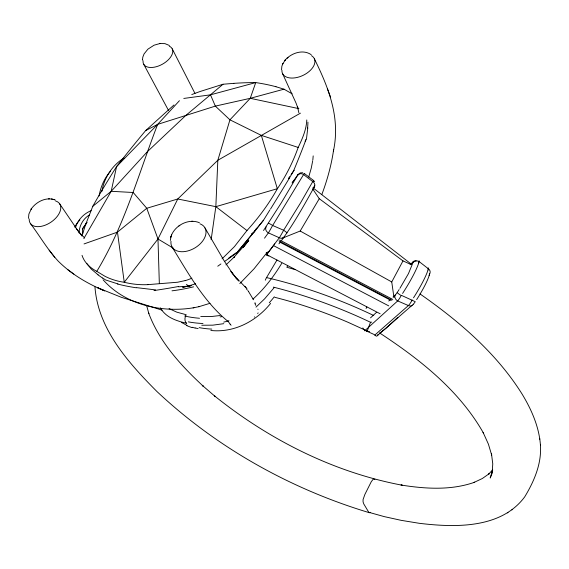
<?xml version="1.0" encoding="UTF-8"?>
<svg xmlns="http://www.w3.org/2000/svg" width="569" height="569" viewBox="0 0 569 569"><rect width="100%" height="100%" fill="white"/><g stroke="black" fill="none" stroke-linecap="round" stroke-linejoin="round"><path stroke-width="0.85" d="M170.337 240.459L171.034 236.355L170.672 237.728M211.149 239.698L215.843 206.661L217.827 160.273L229.94 119.824L250.26 98.309L255.737 82.583L210.494 94.838L183.787 98.437M306.783 119.945C306.392 129.696 302.352 138.779 298.17 147.435A279.479 216.17 5.5 0 1 277.366 188.73A279.692 231.583 1.6 0 1 246.96 230.545L234.421 246.633L222.066 258.81M79.006 232.92C79.319 225.609 83.223 218.475 89.66 214.826M142.52 59.766L142.805 57.142L144.064 53.92L147.904 49.162L154.064 45.2L159.974 43.529M312.843 159.932L313.185 155.899M314.6 186.383C304.436 204.684 294.137 223.297 281.691 240.239M307.786 127.947L306.478 138.872L305.112 141.126M333.349 151.347C340.639 118.16 328.825 88.088 314.422 58.913M312.708 160.75L311.243 168.218L308.69 177.059M333.662 149.498C331.45 164.918 327.289 180.003 321.819 194.577M99.091 195.971C100.5 187.564 103.835 179.406 109.255 172.784M101.901 191.348C104.155 177.763 112.249 165.23 124.056 158.018M224.456 261.541L236.59 253.049L263.497 220.231L269.891 209.904M304.095 173.794L304.266 173.453L313.569 180.487L313.206 181.077M83.835 238.546L111.19 191.298L116.567 166.632A316.663 52.32 -46.3 0 1 145.628 130.607L173.986 104.959M419.054 261.591L418.67 262.963M81.886 236.043L85.613 224.577L92.761 206.341A318.192 70.492 -50.8 0 1 116.553 166.646L157.641 124.376L179.434 100.706M170.92 236.725L171.511 235.011L171.354 235.424C175.529 225.047 188.773 218.268 199.392 222.699M429.104 275.474L429.46 274.208A3.94 0.647 -56.7 0 0 429.339 273.81M427.966 270.019L428.35 268.746A7.674 0.64 -54.7 0 0 428.016 268.312M266.235 255.061L267.053 253.504M292.132 93.828L284.009 89.184L250.26 98.309L215.338 106.111L157.641 124.376C138.544 173.865 124.519 225.644 96.794 271.349L104.767 276.178A116.425 83.252 -66.8 0 0 124.255 282.26A116.716 94.682 -64 0 0 147.99 284.642M371.813 322.146L370.511 322.274L367.19 331.044A5.462 0.768 -64.1 0 1 366.486 330.987M282.53 64.269L282.942 63.444L281.875 66.224L281.534 69.688M377.702 335.312L411.942 305.411M492.036 473.479L490.201 478.031L492.662 469.916L492.135 472.988L492.768 463.877L491.495 453.827L491.673 455.072L488.408 444.133L483.109 432.433L483.622 433.372C459.588 390.683 420.007 359.423 379.651 332.979M282.658 64.02L285.446 59.773L284.77 60.556M246.967 230.545L215.843 206.661L177.756 198.994L146.766 208.275L117.47 232.131L124.255 282.252L157.976 238.994L177.756 198.994L217.827 160.273L300.439 113.16M312.751 181.589L300.51 202.948L283.632 230.253A8.848 0.477 -61.7 0 1 279.329 237.757L266.761 254.286L267.565 255.204M393.983 297.651L391.749 281.954L402.987 260.894L319.273 198.702L312.694 188.936M366.073 308.469L366.877 306.976M292.971 181.66L298.021 174.591L281.306 202.82L263.525 230.509M287.686 265.808L286.826 267.274A225.587 95.699 23.3 0 1 294.927 269.557M282.146 238.255L300.19 231.028L319.273 198.702M265.303 280.225A5.569 1.593 -68.5 0 1 266.562 277.572L276.961 260.047M288.938 178.73L294.059 170.238L291.1 174.569M256.576 228.176L254.293 231.896L236.59 253.049M281.79 263.248C273.838 276.363 264.471 288.753 253.027 299.031M399.907 288.334L408.457 273.639L412.98 262.622A3.947 0.583 -56.8 0 0 412.347 262.586M413.514 297.815L413.606 297.672A38.379 6.124 -56.9 0 0 428.052 269.919M399.111 289.578L398.307 290.816M402.575 293.455L402.923 292.921A39.119 5.882 -57 0 0 418.798 262.8M397.987 291.307L397.176 292.53A3.983 0.597 -57 0 1 395.171 295.069L393.008 297.075M401.358 295.318L415.256 301.698A3.962 0.661 -56.9 0 1 413.122 304.365M274.742 243.902L266.377 255.061M288.632 178.189L289.621 176.739M297.736 175.188L297.786 175.124A4.339 3.713 31 0 1 303.369 174.42L312.751 181.589A4.339 3.677 29.8 0 1 314.316 187.002M82.384 229.051L86.915 222.515L82.384 229.051L82.797 233.34M292.068 182.941L293.881 180.373M312.751 181.589L313.555 180.501M264.528 238.176L268.781 232.273A8.905 0.384 -61.8 0 0 271.996 226.583L304.244 173.46M313.135 188.197L314.579 186.348M273.54 245.63L388.748 305.887M266.697 254.663L380.113 313.754M247.92 241.306L248.781 240.175L243.219 247.337L248.61 240.701L233.951 257.323L234.485 256.775L225.957 264.912M267.48 251.989L254.051 268.796L239.798 283.604M278.945 243.824L280.766 241.441M274.372 287.388L264.706 298.746L255.979 307.153M263.497 220.231L254.293 231.896L251.441 233.916M284.898 60.406C290.965 53.152 302.829 48.898 311.186 54.674M109.917 171.987L110.599 171.212M270.609 303.405C256.32 321.193 234.101 333 210.843 330.468M397.88 317.346L386.109 328.235L379.815 333.057M92.761 206.341L111.19 191.298L147.364 151.681L185.835 115.429L223.048 84.24L233.866 83.351M492.185 470.371L488.664 474.119L489.71 473.337L482.327 478.522L473.6 482.626L474.667 482.228C451.053 490.57 425.349 488.892 401.024 485.03L402.404 485.257C333.398 472.284 268.853 439.545 214.328 395.74L215.381 396.65L202.258 385.348L203.467 386.394C180.85 365.533 159.249 341.805 148.431 312.495L148.85 313.647L146.603 305.432M410.157 264.67L412.347 262.579A4.296 3.784 46.7 0 1 416.202 260.901M388.748 301.022L390.867 299.059M370.519 317.858L376.408 312.424M257.622 313.434L258.184 312.929M413.115 304.379A4.367 3.499 45.2 0 1 408.421 305.532L375.007 334.899L365.127 330.418A5.349 0.647 -64.8 0 1 364.58 330.297M236.725 252.359L228.731 258.056M370.639 512.335L369.558 512.761C291.428 489.312 218.098 448.514 158.346 392.83L157.037 391.621C128.608 363.05 97.968 329.095 94.959 286.904M374.893 479.397L373.371 479.013L371.315 481.637L364.907 494.383L363.072 499.561L363.065 501.851L363.762 503.921L368.783 512.299L384.196 516.602L401.188 520.343L419.268 523.302C454.695 527.584 500.912 528.9 524.675 496.908C534.106 481.381 541.837 463.507 540.408 444.944M178.894 225.985L179.818 225.338M507.448 512.882L507.982 512.527M511.894 509.895L512.434 509.532M145.628 130.607L157.641 124.376M191.76 94.568L193.453 93.921A45.947 6.629 -20.9 0 1 200.167 91.488L223.048 84.24M195.594 283.789L187.308 286.321M84.041 243.93L117.47 232.131M210.025 303.298L198.858 306.712M300.005 172.919L302.744 172.72M215.843 206.661L277.331 188.709L261.335 135.379L229.94 119.824L215.338 106.111L210.494 94.838M185.167 280.574L177.67 282.224L147.99 284.635M188.119 286.1L182.649 287.26L190.821 285.759M103.103 279.784C125.28 304.92 161.824 313.114 193.965 307.715M193.14 307.886L199.563 306.563M223.773 323.676L212.856 325.155L201.767 325.248M220.139 315.518L211.362 316.535L200.75 316.584M186.369 286.427L191.22 285.702M159.868 43.536L164.946 43.628L169.356 45.47M187.791 286.214L178.474 286.812M55.357 200.082C46.502 196.412 36.075 201.703 31.046 209.25L31.323 208.83L28.87 214.1L28.507 218.361M48.465 198.894L49.467 198.851M191.575 221.291L192.813 221.27M111.19 191.298L133.196 192.5L146.766 208.275L157.976 238.994L159.334 283.469M155.536 289.884L136.674 287.665M51.402 198.965L52.455 199.122M250.26 98.309L298.867 108.636M274.877 297.345L278.013 298.135A207.095 85.066 22.3 0 1 348.498 322.495L367.19 331.044A5.462 4.787 20.3 0 0 369.573 331.464M195.067 328.071L192.251 327.282M117.954 283.938L105.678 279.984L102.69 278.056M275.972 86.73L284.009 89.184M162.051 310.148L121.297 297.288L97.726 287.772L104.732 290.887C87.697 283.796 71.431 274.279 58.287 261.207C47.618 249.748 39.823 236 30.434 223.532M53.344 199.342L54.361 199.662M261.335 135.379L298.17 147.435M408.407 305.56L397.681 300.923L365.127 330.418A4.033 3.471 52.6 0 1 362.866 327.915M187.009 325.383L181.347 322.381M402.987 260.894L411.295 264.642M279.649 239.983L392.781 299.443M278.931 240.922L391.885 300.268M279.969 242.23L390.611 300.197M300.19 231.028L391.749 281.954M169.05 308.611L176.817 312.161L186.17 314.721A5.491 3.279 -78.2 0 0 186.746 323.306C177.492 321.186 167.293 318.035 161.639 309.835M96.794 271.349C90.215 267.942 84.34 262.565 82.028 255.339M157.976 238.994L173.083 248.034M412.134 299.955L412.212 300.005A7.746 1.238 -61.9 0 1 408.428 305.517M419.993 293.931C459.098 321.186 496.388 353.114 521.951 393.84C531.51 409.566 539.234 427.027 540.472 445.598M67.434 269.407L73.842 274.109M98.117 274.834L91.182 269.002L86.609 263.305M418.549 261.52A7.717 0.541 -54.8 0 1 419.09 261.548L428.35 268.746A4.381 3.962 10.3 0 1 429.396 274.294M312.914 187.777L411.401 264.236M240.395 282.004L247.031 288.874M246.662 289.401L247.124 289.799M187.614 285.396L186.483 284.351M227.564 321.072C203.524 301.093 188.296 273.284 172.13 247.095M235.936 277.921L238.88 280.695M235.907 277.885L239.108 281.093M84.646 237.899L80.265 233.603L81.552 235.196L77.754 230.452L59.574 203.688M237.195 279.151L238.98 280.965M237.714 279.649L230.922 271.47L235.516 277.459M230.516 324.615L230.139 324.174M247.785 290.524L248.02 290.802A12.141 11.793 51.3 0 1 248.497 291.385M244.983 286.385L246.149 287.807M76.417 228.859L81.552 235.196M230.025 324.031L227.998 321.144M49.162 250.154L54.759 257.344M375.27 335.297L376.009 335.987A5.832 2.205 -89.6 0 0 377.688 335.241M314.138 180.999L314.621 181.639M248.475 291.406L252.856 298.753M233.006 274.137L224.3 261.107L204.989 227.927M143.737 64.304L168.445 110.315M161.24 309.195L160.529 307.865M253.127 299.258L253.397 299.756M172.215 48.813L194.982 93.437M254.969 302.708L255.296 303.334M282.523 73.55L296.058 103.117L298.17 108.835L297.466 106.837L298.867 112.705M327.374 88.686L330.639 97.327M539.732 438.599L539.796 439.247M142.506 59.361L142.535 60.072M75.364 227.863A33.948 30.143 36.4 0 1 91.132 210.658M74.71 227.152A33.094 29.432 36.2 0 1 79.88 220.039M311.442 55.641A17.554 10.377 -25 0 1 303.398 75.208A17.554 10.377 -25 0 1 281.932 70.243M169.342 46.224A16.209 8.983 -28.6 0 1 162.364 64.233A16.209 8.983 -28.6 0 1 143.089 60.741M55.613 200.985A17.632 10.462 -33.6 0 1 51.054 222.116A17.632 10.462 -33.6 0 1 29.218 218.944M199.939 223.816A19.026 12.362 -30.5 0 1 195.032 247.842A19.026 12.362 -30.5 0 1 170.999 241.306M231.092 325.24A10.043 10.022 80.1 0 1 230.694 324.835M254.919 303.526A78.152 70.385 62.2 0 1 255.865 305.418M257.885 309.131A9.076 8.898 56.1 0 1 257.992 309.451M254.628 316.862A24.126 23.777 -77.9 0 1 254.35 317.075M211.782 329.11A71.836 37.099 -13.7 0 1 199.178 327.623M198.154 328.619A75.812 38.912 -13.5 0 1 195.224 327.936M274.336 296.776A152.727 112.534 -22.4 0 1 269.279 302.772M191.931 327.545A69.724 37.888 -16.2 0 1 186.703 325.596M202.984 323.505A80.101 40.2 -13.3 0 1 188.303 321.862M228.987 320.76A47.547 32.853 -21.6 0 1 223.724 322.097M199.52 318.249A78.614 41.21 -14.6 0 1 184.733 315.994M221.633 316.677A43.28 31.828 -20.6 0 1 220.089 316.912M189.47 286.527A33.863 20.271 -24.8 0 1 187.706 285.332M266.569 277.601A226.931 94.241 22.4 0 1 373.762 315.539M273.362 287.117A222.628 91.709 22.3 0 1 370.504 322.282M266.15 226.867A4.445 3.841 37.8 0 0 268.412 232.87L279.322 237.771A4.431 3.841 38.2 0 0 284.493 236.569M297.601 175.131A4.332 3.642 37.9 0 1 300.126 173.609M286.954 232.885A4.438 0.484 32.5 0 0 283.632 230.253L272.594 225.459A4.438 0.391 32.5 0 0 268.532 223.283M267.458 253.141A63.707 35.271 22 0 1 266.207 252.544M268.853 255.808A6.543 3.265 -86.4 0 1 267.501 255.502M314.572 185.217A4.332 3.634 38.1 0 1 314.116 186.881M395.171 295.091A4.36 3.499 44.6 0 0 397.688 300.901A7.788 1.145 -62.1 0 0 401.188 295.588A4.445 0.413 33.1 0 1 397.205 292.544M413.037 262.65A4.396 4.033 9.7 0 1 419.076 261.562M429.232 275.318A32.518 5.306 -56.9 0 1 416.65 299.621M377.766 335.219A5.313 0.818 -57.4 0 1 378.214 334.252M375.106 335.554A7.973 3.777 -74 0 1 374.829 335.283M102.605 278.077A113.565 46.438 10.3 0 1 98.032 274.848M178.389 286.513A113.878 13.763 -13.2 0 1 153.971 290.546M136.318 287.793A95.606 22.966 -0.3 0 1 117.57 284.023M193.574 286.833A48.6 10.626 -14.8 0 1 171.994 290.823M217.756 266.221A66.658 0.377 -35.7 0 1 220.907 263.959M305.951 139.69A197.685 21.33 -63.3 0 1 293.533 170.956M289.713 177.599A185.615 5.27 -57.6 0 1 270.538 209.008M307.921 122.129A61.381 19.616 -70.2 0 1 307.601 128.153M275.979 86.73A113.537 36.067 -3.4 0 0 255.737 82.583A113.039 25.612 -10.3 0 0 233.873 83.351M191.895 278.149A56.21 51.046 -52.8 0 1 185.188 280.666M287.914 57.398L287.125 58.088L287.843 57.462"/></g></svg>
